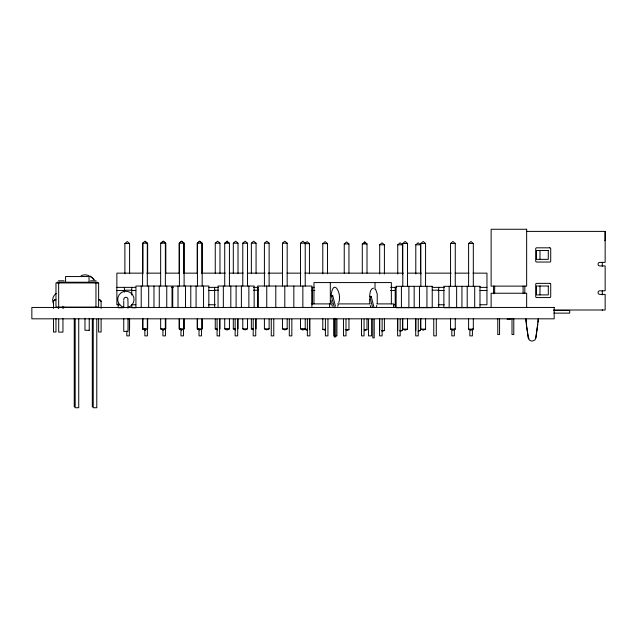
<?xml version="1.0" encoding="UTF-8"?>
<svg xmlns="http://www.w3.org/2000/svg" width="637" height="637" viewBox="0 0 637 637"><rect width="100%" height="100%" fill="white"/><g stroke="black" fill="none" stroke-linecap="round" stroke-linejoin="round"><path stroke-width="0.96" d="M526.815 231.398L605.15 231.398L605.15 239.106A4.467 4.467 0 0 1 605.046 239.934A4.642 4.642 0 0 1 604.792 240.73M537.779 324.153L535.876 337.156A3.838 3.472 0 0 1 535.478 338.247M537.947 322.179L538.193 319.209M538.424 318.747L535.876 338.12A3.838 3.472 0 0 1 528.288 338.12L525.74 318.747M331.097 295.425C333.239 277.374 342.228 293.53 338.749 302.543M369.587 296.348C370.033 293.577 369.954 288.76 373.537 288.115M377.239 303.475L377.239 294.079L375.631 289.309M376.857 305.418L376.244 307.265M337.753 306.341L338.279 304.781M371.029 296.953L370.869 296.205L369.85 296.643L372.605 307.639M124.884 273.703L124.884 243.533L127.249 241.534L129.59 243.533L129.59 273.703M142.6 286.037L142.6 243.207L144.973 241.208L147.314 243.207L147.314 286.037M160.651 286.037L160.651 243.207L163.024 241.208L165.365 243.207L165.365 286.037M161.105 243.207L163.478 241.208L165.811 243.207L165.811 273.377M179.403 286.037L179.403 243.207L181.776 241.208L184.109 243.207L184.109 286.037M197.454 286.037L197.454 243.207L199.827 241.208L202.168 243.207L202.168 286.037M215.258 273.377L215.258 243.207L217.623 241.208L219.964 243.207L219.964 273.377M224.718 286.037L224.718 243.207L227.09 241.208L229.431 243.207L229.431 286.037M233.309 273.377L233.309 243.207L235.674 241.208L238.015 243.207L238.015 273.377M242.777 286.037L242.777 243.207L245.141 241.208L247.482 243.207L247.482 286.037M251.36 273.377L251.36 243.207L253.725 241.208L256.066 243.207L256.066 273.377M264.411 286.037L264.411 243.207L266.784 241.208L269.125 243.207L269.125 286.037M282.462 286.037L282.462 243.207L284.835 241.208L287.176 243.207L287.176 286.037M300.513 286.037L300.513 243.207L302.886 241.208L305.227 243.207L305.227 286.037M322.784 273.822L322.784 243.645L325.157 241.646L327.498 243.645L327.498 273.822M344.243 273.162L344.243 243.963L346.616 241.964L348.957 243.963L348.957 273.162M362.294 273.162L362.294 243.963L364.667 241.964L367.008 243.963L367.008 273.162M379.692 273.998L379.692 244.799L382.065 242.801L384.406 244.799L384.406 273.998M397.743 273.998L397.743 244.799L400.116 242.801L402.457 244.799L402.457 273.998M402.799 286.308L402.799 243.477L405.164 241.479L407.505 243.477L407.505 286.308M415.794 273.998L415.794 244.799L418.167 242.801L420.508 244.799L420.508 273.998M420.85 286.308L420.85 243.477L423.223 241.479L425.564 243.477L425.564 286.308M450.55 286.308L450.55 243.477L452.923 241.479L455.264 243.477L455.264 286.308M468.601 286.308L468.601 243.477L470.974 241.479L473.315 243.477L473.315 286.308M142.6 328.859L144.957 329.91L147.314 328.859L142.6 328.859L142.6 319.129M165.365 319.129L165.365 328.859L163.008 329.91L160.651 328.859L160.651 319.129M184.109 319.129L184.109 328.859L181.76 329.91L179.403 328.859L179.403 319.129M202.168 319.129L202.168 328.859L199.811 329.91L197.454 328.859L197.454 319.129M224.718 319.129L224.718 328.859L227.083 329.91L229.431 328.859L229.431 319.129M247.482 319.129L247.482 328.859L245.134 329.91L242.777 328.859L242.777 319.129M269.125 319.129L269.125 328.859L266.768 329.91L264.411 328.859L264.411 319.129M287.176 319.129L287.176 328.859L284.819 329.91L282.462 328.859L282.462 319.129M300.513 319.129L300.513 328.859L302.87 329.91L305.227 328.859L305.227 319.129M346.6 330.667L348.957 329.616L348.957 318.914M364.659 330.667L367.008 329.616L367.008 318.914M382.049 331.503L384.406 330.46L384.406 318.779M400.1 331.503L402.457 330.46L402.457 318.779M407.505 318.428L407.505 329.138L405.156 330.181L402.799 329.138L402.799 318.428M418.151 331.503L420.508 330.46L420.508 318.779M425.564 318.428L425.564 329.138L423.207 330.181L420.85 329.138L420.85 318.428M455.264 318.428L455.264 329.138L452.907 330.181L450.55 329.138L450.55 318.428M473.315 318.428L473.315 329.138L470.958 330.181L468.601 329.138L468.601 318.428M332.227 296.205C333.748 295.528 331.232 294.644 331.359 295.974L334.114 306.716M81.114 275.534L85.055 274.754L89.005 275.534M142.6 243.207L147.314 243.207M160.651 243.207L165.365 243.207M179.403 243.207L184.109 243.207M197.454 243.207L202.168 243.207M215.258 243.207L219.964 243.207M224.718 243.207L229.431 243.207M233.309 243.207L238.015 243.207M242.777 243.207L247.482 243.207M251.36 243.207L256.066 243.207M264.411 243.207L269.125 243.207M282.462 243.207L287.176 243.207M300.513 243.207L305.227 243.207M124.884 243.533L129.59 243.533M402.799 243.477L407.505 243.477M420.85 243.477L425.564 243.477M450.55 243.477L455.264 243.477M468.601 243.477L473.315 243.477M309.447 243.645L304.733 243.645L307.106 241.646L309.447 243.645L309.447 273.822M322.784 243.645L327.498 243.645M344.243 243.963L348.957 243.963M362.294 243.963L367.008 243.963M379.692 244.799L384.406 244.799M397.743 244.799L402.457 244.799M415.794 244.799L420.508 244.799M142.728 273.146L116.866 273.146L116.866 304.749L119.852 304.749M146.709 273.146L160.635 273.146M165.612 273.146L179.538 273.146M183.52 273.146L197.446 273.146M201.427 273.146L225.307 273.146M229.28 273.146L243.215 273.146M247.188 273.146L265.103 273.146M268.081 273.146L282.016 273.146M286.984 273.146L300.919 273.146M304.892 273.146L403.388 273.146M407.369 273.146L421.296 273.146M425.277 273.146L451.139 273.146M455.121 273.146L469.047 273.146M473.028 273.146L486.955 273.146L486.955 304.749L479.995 304.749M58.461 280.813L64.146 280.813M90.446 280.813L96.131 280.813M116.866 287.359L135.697 287.359M171.377 287.359L173.36 287.359M209.032 287.359L218.34 287.359M253.542 287.359L258.59 287.359M312.154 287.359L314.145 287.359M390.648 287.359L396.612 287.359M432.252 287.359L444.3 287.359M480.035 287.359L486.955 287.359M124.374 290.201L131.763 290.201M214.637 290.201L218.34 290.201M253.542 290.201L258.16 290.201M432.252 290.201L438.718 290.201M116.866 290.528L124.82 290.528M131.787 290.528L135.769 290.528M208.395 290.528L215.354 290.528M311.859 290.528L314.845 290.528M390.457 290.528L395.426 290.528M438.208 290.528L444.18 290.528M479.995 290.528L486.955 290.528M311.867 303.897L332.578 303.897M337.499 303.897L370.057 303.897M376.714 303.897L393.602 303.897L393.602 307.448M131.787 304.749L135.769 304.749M208.395 304.749L215.354 304.749M393.435 304.749L395.426 304.749M438.208 304.749L444.18 304.749M123.498 307.775L118.211 307.775L118.211 303.881M131.859 307.775L136.262 307.775M553.593 310.004L605.15 310.004L605.15 294.374L599.823 294.374A1.776 1.776 0 0 1 598.039 292.59A1.776 1.776 0 0 1 599.823 290.814L605.15 290.814L605.15 265.94L599.823 265.94A1.776 1.776 0 0 1 598.039 264.164A1.776 1.776 0 0 1 599.823 262.388L605.15 262.388L605.15 231.398M553.84 310.434L569.685 310.434L569.685 313.133L553.84 313.133M507.108 319.177L510.659 319.177M160.651 328.859L165.365 328.859M179.403 328.859L184.109 328.859M197.454 328.859L202.168 328.859M215.258 319.129L215.258 328.859L217.137 328.859M224.718 328.859L229.431 328.859M233.309 319.129L233.309 328.859L235.188 328.859M242.777 328.859L247.482 328.859M251.36 319.129L251.36 328.859L253.239 328.859M264.411 328.859L269.125 328.859M282.462 328.859L287.176 328.859M300.513 328.859L305.227 328.859M402.799 329.138L407.505 329.138M420.85 329.138L425.564 329.138M450.55 329.138L455.264 329.138M468.601 329.138L473.315 329.138M142.935 318.484L142.935 329.186L144.822 329.186M307.56 329.305L304.733 329.305L307.09 330.348M322.784 318.596L322.784 329.305L325.611 329.305M345.182 329.616L348.957 329.616M364.181 329.616L367.008 329.616M89.244 330.308L84.976 330.308L84.976 318.365M381.579 330.46L384.406 330.46M399.63 330.46L402.457 330.46M418.62 330.46L420.508 330.46M219.622 335.874L217.074 335.874L217.074 319.209M334.624 335.874L333.86 335.874L333.86 319.209M335.388 335.874L336.917 335.874L336.917 319.209M334.823 307.48L334.298 307.384L334.823 307.806M370.352 297.176L369.85 296.898M322.784 329.305L325.141 330.348M251.36 328.859L252.929 329.56M233.309 328.859L235.666 329.91M215.258 328.859L217.615 329.91M198.776 329.56L197.207 328.859L197.207 319.129M181.513 329.91L179.156 328.859L179.156 319.129M161.105 328.859L163.462 329.91M142.935 329.186L145.292 330.237M89.928 276.323L92.261 277.66M90.207 276.132L94.157 279.563M145.308 241.534L147.649 243.533L147.649 273.703M92.341 277.772L93.981 279.906M370.83 307.265L370.216 305.418M331.813 304.781L332.339 306.341M371.196 296.452L373.951 307.193M332.705 295.528L335.46 306.27M369.826 303.475L369.508 298.777M331.097 300.282L331.344 302.543M526.632 327.123L528.288 337.156A3.838 3.472 0 0 0 529.036 338.741M525.971 319.209L526.465 325.141M602.307 262.348L602.307 266.29M602.307 290.918L602.307 294.859M602.307 309.797L602.307 310.434M539.977 250.476L539.977 259.363M539.977 286.021L539.977 294.899M526.656 307.448L526.656 293.235L491.119 293.235L491.119 307.448M524.832 286.013L524.832 293.092M523.096 286.124L523.096 293.235M513.788 318.651L513.788 334.529L512.005 334.529L512.005 318.651M499.567 318.834L499.567 334.529L497.784 334.529L497.784 318.834M494.67 286.124L494.67 293.235M493.564 286.069L493.564 293.776M474.7 286.308L474.7 307.719M472.399 329.018L472.399 335.874L469.867 335.874L469.867 329.998M467.216 286.308L467.216 307.719M461.929 286.308L461.929 307.719M456.641 286.308L456.641 307.719M454.34 329.018L454.34 335.874L451.816 335.874L451.816 329.018M449.165 286.308L449.165 307.719M438.718 287.359L438.718 307.448M436.289 319.209L436.289 335.874L433.757 335.874L433.757 319.209M426.941 286.308L426.941 307.719M419.464 286.308L419.464 307.719M418.238 319.209L418.238 335.874L415.706 335.874L415.706 319.209M415.794 318.779L415.794 330.46M414.177 286.308L414.177 307.719M408.89 286.308L408.89 307.719M401.414 286.308L401.414 307.719M400.179 319.209L400.179 335.874L397.631 335.874L397.631 319.209M397.743 318.779L397.743 330.46M395.195 287.359L395.219 307.448M391.365 303.897L391.365 282.573L313.977 282.573L313.977 303.897M382.128 319.209L382.128 335.874L379.572 335.874L379.596 319.209M379.692 318.779L379.692 330.46M375.018 282.573L375.018 289.357M374.206 319.272L374.206 337.865L372.788 337.865L372.788 319.272M371.602 319.209L371.602 335.874L368.544 335.874L368.544 319.209M364.667 241.964L364.667 243.294M364.053 319.209L364.053 335.874L361.521 335.874L361.521 319.209M345.995 319.209L345.995 335.874L343.47 335.874L343.47 319.209M335.723 318.349L335.723 336.941L334.298 336.941L334.298 318.349M330.324 282.573L330.324 303.897M329.632 303.897L329.632 307.448M327.944 319.209L327.944 335.874L325.411 335.874L325.411 319.209M312.321 287.359L312.321 304.597M311.891 307.448L311.899 286.037L257.738 286.037L257.746 307.448M309.893 319.209L309.893 335.874L307.36 335.874L307.36 319.209M309.447 318.596L309.447 329.305M302.854 286.037L302.854 307.448M302.87 328.859L302.87 329.91M293.84 286.037L293.84 307.448M291.842 319.209L291.842 335.874L289.309 335.874L289.309 319.209M284.803 286.037L284.803 307.448M275.789 286.037L275.789 307.448M273.783 319.209L273.783 335.874L271.258 335.874L271.258 319.209M266.752 286.037L266.752 307.448M258.16 287.359L258.16 307.448M256.066 319.129L256.066 328.859M255.732 319.209L255.732 335.874L253.2 335.874L253.2 319.209M254.155 307.448L254.155 286.037L218.053 286.037L218.053 307.448M248.868 286.037L248.868 307.448M241.391 286.037L241.391 307.448M238.015 319.129L238.015 328.859M237.681 319.209L237.681 335.874L235.149 335.874L235.149 319.209M236.104 286.037L236.104 307.448M230.817 286.037L230.817 307.448M227.09 241.208L227.09 242.538M227.083 328.859L227.083 329.91M223.34 286.037L223.34 307.448M219.964 319.129L219.964 328.859M219.622 319.209L219.598 335.874M214.637 287.359L214.661 307.448M208.84 307.448L208.84 286.037L172.731 286.037L172.731 307.448M203.545 286.037L203.545 307.448M201.913 273.377L201.913 243.207L199.58 241.208L197.207 243.207L197.207 273.377M201.913 319.129L201.913 328.859M201.547 329.018L201.547 335.874L199.015 335.874L199.015 329.018M196.069 286.037L196.069 307.448M190.781 286.037L190.781 307.448M185.494 286.037L185.494 307.448M183.862 273.377L183.862 243.207L181.529 241.208L179.156 243.207L179.156 273.377M183.862 319.129L183.862 328.859M183.496 329.018L183.496 335.874L180.964 335.874L180.964 329.018M178.018 286.037L178.018 307.448M172.476 304.526L172.476 307.448M172.038 307.448L172.038 286.037L135.928 286.037L135.928 307.448M166.751 286.037L166.751 307.448M165.811 319.129L165.811 328.859M165.445 319.209L165.445 335.874L162.913 335.874L162.913 329.998M159.266 286.037L159.266 307.448M153.979 286.037L153.979 307.448M148.692 286.037L148.692 307.448M147.649 318.484L147.649 329.186M147.314 319.129L147.386 335.874L144.854 335.874L144.854 329.018M144.957 328.859L144.957 329.91M142.935 243.533L142.935 273.703M141.215 286.037L141.215 307.448M131.763 287.359L131.763 294.995M131.763 304.574L131.763 307.448M129.59 318.484L129.59 329.186M129.335 319.209L129.335 335.874L126.803 335.874L126.803 330.977M128.005 300.99L127.989 308.284M128.005 318.468L127.989 331.407L123.745 331.407L123.745 318.468M124.374 287.359L124.374 292.12M123.745 301.014L123.745 307.528M101.108 308.427L101.108 301.277A2.556 2.556 0 0 0 98.624 299.621A2.628 2.628 0 0 1 100.901 301.03M101.108 319.121L101.108 332.004L98.624 332.004L98.624 318.596M97.373 282.939L97.373 282.239L57.219 282.239L57.219 282.939M96.784 319.177L96.784 407.736L93.233 407.736L93.233 318.46M95.956 282.939L95.956 307.106M95.247 282.239L95.247 282.939M92.309 318.667L92.309 406.955M89.244 318.365L89.228 330.308M89.029 282.358L89.029 276.546L65.571 276.546L65.571 282.358M78.733 318.46L78.733 407.736L75.182 407.736L75.182 319.177M74.25 318.396L74.25 406.955M62.959 306.238L62.959 308.228M62.944 318.619L62.959 332.108L58.7 332.108L58.7 319.177M59.345 282.239L59.345 282.939M58.644 282.939L58.7 308.236M55.968 318.596L55.968 332.004L53.484 332.004L53.484 319.121M53.484 308.427L53.484 301.277A2.556 2.556 0 0 1 55.968 299.621A2.628 2.628 0 0 0 53.484 301.548M123.761 307.313A8.177 8.177 0 0 1 119.183 294.732A8.177 8.177 0 0 1 132.576 294.732A8.177 8.177 0 0 1 127.989 307.313M123.833 300.027A2.134 2.134 0 0 1 126.102 297.304A2.134 2.134 0 0 1 127.75 300.441M64.918 307.209A8.177 8.177 0 0 1 62.944 308.021M58.715 308.021A8.177 8.177 0 0 1 56.741 307.209M53.747 304.215A8.177 8.177 0 0 1 56.144 293.434M101.02 301.285A2.628 2.628 0 0 1 101.108 301.548M526.656 229.264L491.119 229.264L491.119 286.124L526.656 286.124L526.656 229.264M549.795 247.817L536.649 247.817A0.924 0.924 0 0 0 535.725 248.741L535.725 261.106A0.924 0.924 0 0 0 536.649 262.03L549.795 262.03A0.924 0.924 0 0 0 550.718 261.106L550.718 248.741A0.924 0.924 0 0 0 549.795 247.817M548.29 250.476L536.418 250.476L536.418 259.363L548.29 259.363L548.29 250.476M98.624 282.939L55.976 282.939L55.968 307.106L98.624 307.106L98.624 282.939M549.795 283.354L536.649 283.354A0.924 0.924 0 0 0 535.725 284.277L535.725 296.643A0.924 0.924 0 0 0 536.649 297.567L549.795 297.567A0.924 0.924 0 0 0 550.718 296.643L550.718 284.277A0.924 0.924 0 0 0 549.795 283.354M548.29 286.021L536.418 286.021L536.418 294.899L548.29 294.899L548.29 286.021M432.228 286.308L396.126 286.308L396.126 307.719L432.228 307.719L432.228 286.308M479.987 286.308L443.878 286.308L443.878 307.719L479.987 307.719L479.987 286.308M554.174 307.448L31.85 307.448L31.85 318.818L554.174 318.818L554.174 307.448"/></g></svg>
